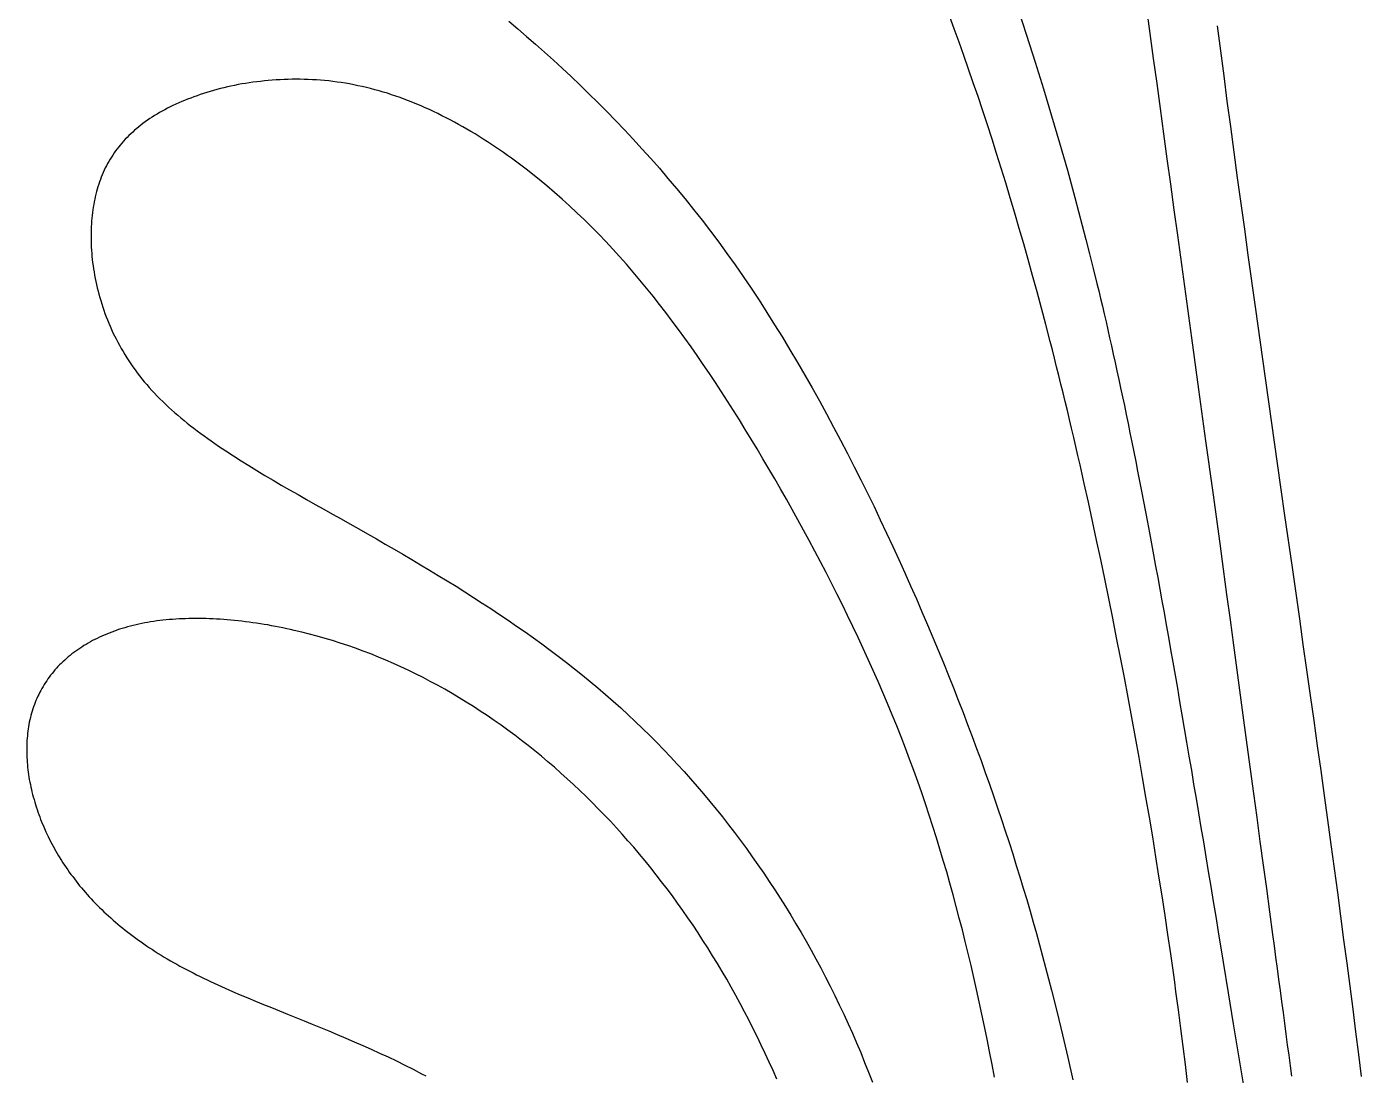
# Model space of a CAD drawing. Extents: x 0 to 279, y 0 to 212.
# Drawn here: x 178.91 to 190.6, y 129.92 to 139.11 of the extents above; entities that cross this region are included whole.
import ezdxf

# ---------------------------------------------------------------- set-up
doc = ezdxf.new("R2010")
doc.units = 0
doc.layers.add('LAYER_1', color=18, linetype='CONTINUOUS')

msp = doc.modelspace()

# ---------------------------------------------------------------- linework, layer by layer
at = {"layer": 'LAYER_1'}
for points in [[(189.079, 129.859), (189.06, 130.015), (189.041, 130.173), (189.02, 130.332), (188.999, 130.493), (188.989, 130.574), (188.978, 130.656), (188.967, 130.738), (188.955, 130.82), (188.932, 130.986), (188.907, 131.154), (188.882, 131.322), (188.856, 131.492), (188.829, 131.664), (188.802, 131.836), (188.774, 132.009), (188.745, 132.182), (188.715, 132.357), (188.685, 132.531), (188.654, 132.706), (188.623, 132.881), (188.591, 133.056), (188.558, 133.231), (188.526, 133.406), (188.492, 133.58), (188.458, 133.754), (188.424, 133.927), (188.389, 134.099), (188.354, 134.27), (188.319, 134.44), (188.283, 134.609), (188.247, 134.777), (188.211, 134.943), (188.174, 135.107), (188.137, 135.27), (188.119, 135.35), (188.1, 135.43), (188.082, 135.51), (188.063, 135.589), (188.045, 135.667), (188.026, 135.745), (188.007, 135.823), (187.989, 135.9), (187.97, 135.976), (187.951, 136.052), (187.932, 136.128), (187.913, 136.203), (187.895, 136.277), (187.876, 136.351), (187.837, 136.498), (187.799, 136.643), (187.761, 136.786), (187.722, 136.927), (187.683, 137.067), (187.644, 137.204), (187.605, 137.34), (187.566, 137.475), (187.526, 137.607), (187.487, 137.739), (187.447, 137.868), (187.406, 137.996), (187.366, 138.123), (187.325, 138.248), (187.285, 138.372), (187.244, 138.495), (187.202, 138.616), (187.161, 138.736), (187.119, 138.854), (187.077, 138.972), (187.035, 139.088), (186.992, 139.203)], [(187.592, 139.267), (187.669, 139.033), (187.744, 138.798), (187.817, 138.562), (187.888, 138.326), (187.958, 138.089), (188.026, 137.851), (188.059, 137.731), (188.092, 137.611), (188.124, 137.489), (188.157, 137.367), (188.189, 137.243), (188.221, 137.117), (188.253, 136.989), (188.285, 136.859), (188.301, 136.793), (188.317, 136.726), (188.333, 136.659), (188.349, 136.591), (188.365, 136.522), (188.38, 136.453), (188.396, 136.383), (188.412, 136.311), (188.428, 136.24), (188.445, 136.167), (188.461, 136.093), (188.477, 136.018), (188.493, 135.943), (188.509, 135.866), (188.526, 135.788), (188.542, 135.71), (188.559, 135.63), (188.575, 135.549), (188.592, 135.467), (188.608, 135.384), (188.625, 135.299), (188.642, 135.214), (188.659, 135.127), (188.676, 135.038), (188.694, 134.949), (188.711, 134.858), (188.729, 134.766), (188.746, 134.672), (188.764, 134.577), (188.782, 134.48), (188.8, 134.382), (188.818, 134.282), (188.837, 134.181), (188.855, 134.078), (188.874, 133.974), (188.893, 133.867), (188.912, 133.76), (188.931, 133.65), (188.951, 133.539), (188.97, 133.426), (188.99, 133.312), (189.01, 133.196), (189.03, 133.078), (189.051, 132.959), (189.071, 132.839), (189.092, 132.718), (189.113, 132.595), (189.133, 132.471), (189.154, 132.346), (189.176, 132.22), (189.197, 132.093), (189.218, 131.965), (189.24, 131.836), (189.261, 131.706), (189.283, 131.575), (189.304, 131.444), (189.326, 131.312), (189.348, 131.179), (189.392, 130.912), (189.436, 130.642), (189.48, 130.372), (189.57, 129.828)], [(189.993, 129.913), (189.981, 130.004), (189.969, 130.096), (189.956, 130.189), (189.944, 130.282), (189.931, 130.376), (189.919, 130.471), (189.906, 130.567), (189.893, 130.663), (189.88, 130.76), (189.867, 130.857), (189.853, 130.956), (189.84, 131.054), (189.827, 131.154), (189.8, 131.354), (189.773, 131.557), (189.745, 131.763), (189.717, 131.97), (189.689, 132.179), (189.66, 132.39), (189.632, 132.603), (189.603, 132.817), (189.573, 133.033), (189.544, 133.251), (189.514, 133.47), (189.485, 133.689), (189.455, 133.91), (189.425, 134.132), (189.394, 134.355), (189.364, 134.579), (189.303, 135.028), (189.241, 135.478), (189.179, 135.93), (189.117, 136.381), (189.055, 136.831), (188.994, 137.28), (188.963, 137.504), (188.932, 137.727), (188.902, 137.949), (188.871, 138.17), (188.841, 138.391), (188.812, 138.611), (188.782, 138.829), (188.753, 139.047), (188.724, 139.263)], [(183.132, 139.156), (183.21, 139.09), (183.288, 139.023), (183.366, 138.955), (183.444, 138.886), (183.522, 138.815), (183.6, 138.743), (183.678, 138.67), (183.756, 138.596), (183.834, 138.52), (183.912, 138.443), (183.99, 138.365), (184.067, 138.285), (184.145, 138.204), (184.222, 138.122), (184.298, 138.039), (184.375, 137.954), (184.451, 137.867), (184.526, 137.779), (184.602, 137.69), (184.677, 137.599), (184.751, 137.506), (184.825, 137.412), (184.898, 137.317), (184.971, 137.22), (185.043, 137.121), (185.114, 137.021), (185.185, 136.919), (185.255, 136.816), (185.325, 136.711), (185.393, 136.605), (185.461, 136.497), (185.529, 136.388), (185.595, 136.278), (185.661, 136.167), (185.726, 136.055), (185.79, 135.943), (185.854, 135.829), (185.916, 135.715), (185.978, 135.6), (186.039, 135.485), (186.099, 135.369), (186.159, 135.253), (186.217, 135.137), (186.275, 135.02), (186.332, 134.904), (186.387, 134.787), (186.442, 134.671), (186.496, 134.555), (186.55, 134.439), (186.602, 134.324), (186.653, 134.209), (186.703, 134.094), (186.752, 133.981), (186.801, 133.868), (186.848, 133.755), (186.894, 133.644), (186.94, 133.534), (186.984, 133.424), (187.028, 133.315), (187.07, 133.207), (187.112, 133.1), (187.152, 132.994), (187.192, 132.888), (187.231, 132.783), (187.27, 132.678), (187.307, 132.574), (187.343, 132.47), (187.379, 132.368), (187.414, 132.265), (187.449, 132.163), (187.482, 132.062), (187.515, 131.96), (187.547, 131.86), (187.579, 131.759), (187.61, 131.659), (187.64, 131.559), (187.67, 131.46), (187.699, 131.36), (187.727, 131.261), (187.755, 131.162), (187.782, 131.063), (187.809, 130.964), (187.836, 130.866), (187.887, 130.668), (187.936, 130.471), (187.984, 130.274), (188.03, 130.077), (188.075, 129.88)], [(189.339, 139.114), (189.367, 138.895), (189.396, 138.676), (189.425, 138.455), (189.455, 138.232), (189.484, 138.009), (189.515, 137.785), (189.546, 137.56), (189.577, 137.334), (189.608, 137.107), (189.671, 136.652), (189.736, 136.195), (189.865, 135.281), (189.93, 134.825), (189.995, 134.371), (190.027, 134.145), (190.059, 133.919), (190.091, 133.695), (190.123, 133.472), (190.154, 133.249), (190.185, 133.028), (190.216, 132.808), (190.246, 132.59), (190.276, 132.373), (190.306, 132.158), (190.335, 131.944), (190.364, 131.733), (190.392, 131.523), (190.42, 131.315), (190.447, 131.108), (190.474, 130.904), (190.501, 130.701), (190.527, 130.5), (190.552, 130.301), (190.577, 130.104), (190.602, 129.909)], [(187.389, 129.903), (187.367, 130.016), (187.345, 130.128), (187.323, 130.238), (187.3, 130.348), (187.277, 130.457), (187.254, 130.565), (187.23, 130.672), (187.206, 130.778), (187.182, 130.884), (187.157, 130.988), (187.131, 131.092), (187.106, 131.196), (187.079, 131.298), (187.052, 131.4), (187.025, 131.502), (186.997, 131.603), (186.969, 131.703), (186.939, 131.804), (186.91, 131.903), (186.879, 132.002), (186.848, 132.101), (186.816, 132.2), (186.783, 132.298), (186.75, 132.396), (186.715, 132.494), (186.68, 132.592), (186.644, 132.69), (186.608, 132.787), (186.57, 132.885), (186.531, 132.982), (186.492, 133.079), (186.451, 133.177), (186.41, 133.274), (186.368, 133.371), (186.325, 133.468), (186.282, 133.564), (186.238, 133.66), (186.193, 133.757), (186.147, 133.852), (186.101, 133.948), (186.055, 134.043), (186.007, 134.138), (185.96, 134.232), (185.912, 134.326), (185.863, 134.419), (185.814, 134.512), (185.764, 134.605), (185.715, 134.697), (185.665, 134.788), (185.614, 134.878), (185.564, 134.968), (185.513, 135.058), (185.462, 135.146), (185.41, 135.234), (185.359, 135.321), (185.307, 135.408), (185.256, 135.493), (185.204, 135.578), (185.152, 135.662), (185.1, 135.745), (185.048, 135.827), (184.995, 135.909), (184.943, 135.989), (184.89, 136.069), (184.836, 136.148), (184.783, 136.226), (184.729, 136.303), (184.674, 136.379), (184.619, 136.454), (184.564, 136.529), (184.509, 136.603), (184.452, 136.675), (184.396, 136.747), (184.338, 136.818), (184.28, 136.888), (184.222, 136.957), (184.163, 137.026), (184.103, 137.093), (184.043, 137.159), (183.982, 137.225), (183.92, 137.289), (183.857, 137.353), (183.794, 137.415), (183.729, 137.477), (183.664, 137.538), (183.599, 137.597), (183.532, 137.656), (183.465, 137.713), (183.397, 137.769), (183.329, 137.824), (183.295, 137.851), (183.26, 137.877), (183.225, 137.904), (183.191, 137.929), (183.156, 137.955), (183.121, 137.98), (183.085, 138.005), (183.05, 138.029), (183.015, 138.053), (182.979, 138.077), (182.944, 138.1), (182.908, 138.123), (182.872, 138.146), (182.836, 138.168), (182.8, 138.189), (182.764, 138.21), (182.728, 138.231), (182.692, 138.252), (182.656, 138.271), (182.619, 138.291), (182.583, 138.31), (182.546, 138.328), (182.51, 138.346), (182.473, 138.364), (182.437, 138.381), (182.4, 138.398), (182.363, 138.414), (182.326, 138.429), (182.29, 138.444), (182.253, 138.459), (182.216, 138.473), (182.179, 138.486), (182.142, 138.499), (182.105, 138.512), (182.068, 138.524), (182.032, 138.535), (181.995, 138.546), (181.958, 138.556), (181.921, 138.566), (181.884, 138.575), (181.847, 138.583), (181.81, 138.591), (181.774, 138.599), (181.737, 138.606), (181.7, 138.612), (181.664, 138.618), (181.627, 138.623), (181.591, 138.627), (181.554, 138.632), (181.518, 138.635), (181.482, 138.638), (181.446, 138.641), (181.41, 138.643), (181.374, 138.645), (181.338, 138.646), (181.303, 138.647), (181.267, 138.647), (181.232, 138.647), (181.197, 138.646), (181.162, 138.645), (181.127, 138.643), (181.093, 138.641), (181.058, 138.639), (181.024, 138.636), (180.991, 138.633), (180.957, 138.629), (180.923, 138.625), (180.89, 138.621), (180.857, 138.616), (180.825, 138.611), (180.792, 138.606), (180.76, 138.6), (180.728, 138.593), (180.697, 138.587), (180.666, 138.58), (180.635, 138.573), (180.604, 138.565), (180.574, 138.557), (180.544, 138.549), (180.514, 138.54), (180.485, 138.532), (180.456, 138.522), (180.428, 138.513), (180.4, 138.503), (180.372, 138.493), (180.344, 138.483), (180.317, 138.473), (180.291, 138.462), (180.265, 138.451), (180.239, 138.44), (180.214, 138.428), (180.189, 138.417), (180.165, 138.405), (180.141, 138.393), (180.117, 138.38), (180.094, 138.368), (180.072, 138.355), (180.05, 138.342), (180.028, 138.329), (180.007, 138.315), (179.986, 138.302), (179.966, 138.288), (179.946, 138.274), (179.926, 138.26), (179.907, 138.245), (179.889, 138.231), (179.871, 138.216), (179.853, 138.201), (179.836, 138.185), (179.819, 138.17), (179.803, 138.154), (179.787, 138.138), (179.771, 138.122), (179.756, 138.105), (179.741, 138.088), (179.727, 138.071), (179.713, 138.054), (179.699, 138.037), (179.686, 138.019), (179.674, 138.002), (179.661, 137.983), (179.65, 137.965), (179.638, 137.947), (179.627, 137.928), (179.616, 137.909), (179.606, 137.89), (179.596, 137.87), (179.587, 137.851), (179.578, 137.831), (179.569, 137.811), (179.561, 137.79), (179.553, 137.769), (179.545, 137.749), (179.538, 137.727), (179.531, 137.706), (179.525, 137.685), (179.519, 137.663), (179.513, 137.641), (179.508, 137.618), (179.503, 137.596), (179.498, 137.573), (179.494, 137.55), (179.49, 137.527), (179.487, 137.503), (179.483, 137.479), (179.481, 137.455), (179.478, 137.431), (179.476, 137.406), (179.474, 137.381), (179.473, 137.356), (179.472, 137.331), (179.471, 137.306), (179.471, 137.28), (179.471, 137.254), (179.471, 137.228), (179.472, 137.202), (179.473, 137.175), (179.475, 137.149), (179.477, 137.122), (179.479, 137.095), (179.482, 137.068), (179.485, 137.041), (179.489, 137.013), (179.493, 136.986), (179.497, 136.959), (179.502, 136.931), (179.507, 136.903), (179.513, 136.875), (179.519, 136.848), (179.525, 136.82), (179.532, 136.792), (179.54, 136.764), (179.548, 136.736), (179.556, 136.708), (179.564, 136.68), (179.574, 136.651), (179.583, 136.623), (179.593, 136.595), (179.604, 136.567), (179.615, 136.539), (179.626, 136.511), (179.638, 136.483), (179.651, 136.455), (179.663, 136.427), (179.677, 136.4), (179.691, 136.372), (179.705, 136.344), (179.72, 136.317), (179.735, 136.289), (179.751, 136.262), (179.767, 136.235), (179.784, 136.208), (179.801, 136.181), (179.819, 136.154), (179.838, 136.128), (179.857, 136.101), (179.876, 136.075), (179.896, 136.049), (179.916, 136.023), (179.937, 135.997), (179.959, 135.972), (179.981, 135.946), (180.004, 135.921), (180.027, 135.897), (180.051, 135.872), (180.075, 135.847), (180.1, 135.823), (180.125, 135.799), (180.151, 135.775), (180.177, 135.751), (180.203, 135.728), (180.23, 135.704), (180.258, 135.681), (180.286, 135.658), (180.314, 135.635), (180.343, 135.612), (180.372, 135.59), (180.402, 135.567), (180.432, 135.545), (180.462, 135.522), (180.493, 135.5), (180.524, 135.478), (180.556, 135.456), (180.588, 135.434), (180.652, 135.391), (180.718, 135.347), (180.786, 135.304), (180.854, 135.262), (180.924, 135.219), (180.994, 135.177), (181.066, 135.135), (181.138, 135.092), (181.211, 135.05), (181.285, 135.008), (181.359, 134.966), (181.434, 134.923), (181.51, 134.881), (181.586, 134.838), (181.663, 134.795), (181.739, 134.752), (181.816, 134.708), (181.894, 134.664), (181.971, 134.62), (182.049, 134.575), (182.126, 134.53), (182.204, 134.485), (182.282, 134.439), (182.359, 134.393), (182.437, 134.347), (182.514, 134.3), (182.592, 134.252), (182.669, 134.205), (182.746, 134.156), (182.823, 134.108), (182.899, 134.058), (182.975, 134.009), (183.051, 133.958), (183.126, 133.908), (183.2, 133.857), (183.275, 133.805), (183.348, 133.753), (183.421, 133.7), (183.494, 133.646), (183.565, 133.592), (183.637, 133.538), (183.707, 133.483), (183.776, 133.427), (183.845, 133.371), (183.913, 133.314), (183.98, 133.256), (184.046, 133.198), (184.112, 133.139), (184.177, 133.08), (184.24, 133.02), (184.304, 132.959), (184.366, 132.898), (184.428, 132.836), (184.489, 132.773), (184.549, 132.71), (184.608, 132.647), (184.667, 132.582), (184.725, 132.518), (184.782, 132.452), (184.839, 132.386), (184.894, 132.319), (184.949, 132.252), (185.004, 132.184), (185.057, 132.116), (185.11, 132.047), (185.163, 131.977), (185.214, 131.907), (185.265, 131.836), (185.315, 131.765), (185.365, 131.693), (185.414, 131.62), (185.462, 131.547), (185.509, 131.473), (185.556, 131.399), (185.602, 131.324), (185.648, 131.248), (185.693, 131.172), (185.737, 131.095), (185.78, 131.018), (185.823, 130.94), (185.865, 130.861), (185.907, 130.781), (185.948, 130.701), (185.988, 130.62), (186.027, 130.538), (186.066, 130.456), (186.104, 130.373), (186.142, 130.289), (186.179, 130.205), (186.215, 130.12), (186.25, 130.034), (186.285, 129.947), (186.319, 129.86)], [(185.481, 129.886), (185.447, 129.962), (185.413, 130.037), (185.378, 130.112), (185.343, 130.186), (185.308, 130.26), (185.271, 130.333), (185.234, 130.406), (185.197, 130.478), (185.159, 130.55), (185.12, 130.621), (185.081, 130.692), (185.041, 130.762), (185.001, 130.831), (184.96, 130.9), (184.918, 130.968), (184.876, 131.036), (184.833, 131.103), (184.79, 131.169), (184.746, 131.235), (184.701, 131.3), (184.656, 131.365), (184.611, 131.429), (184.565, 131.492), (184.518, 131.555), (184.471, 131.617), (184.423, 131.678), (184.375, 131.739), (184.326, 131.799), (184.276, 131.859), (184.226, 131.918), (184.176, 131.976), (184.125, 132.033), (184.074, 132.09), (184.022, 132.146), (183.969, 132.201), (183.916, 132.256), (183.863, 132.31), (183.809, 132.363), (183.754, 132.416), (183.699, 132.468), (183.644, 132.519), (183.588, 132.569), (183.531, 132.619), (183.475, 132.668), (183.417, 132.716), (183.359, 132.763), (183.301, 132.81), (183.243, 132.855), (183.184, 132.9), (183.124, 132.944), (183.064, 132.988), (183.004, 133.03), (182.943, 133.072), (182.882, 133.112), (182.821, 133.152), (182.759, 133.191), (182.696, 133.229), (182.634, 133.266), (182.571, 133.303), (182.507, 133.338), (182.444, 133.372), (182.38, 133.406), (182.315, 133.438), (182.251, 133.469), (182.186, 133.5), (182.12, 133.529), (182.055, 133.558), (181.989, 133.585), (181.922, 133.612), (181.856, 133.637), (181.789, 133.662), (181.722, 133.685), (181.655, 133.707), (181.588, 133.729), (181.521, 133.749), (181.453, 133.768), (181.386, 133.786), (181.319, 133.803), (181.252, 133.819), (181.219, 133.826), (181.186, 133.833), (181.152, 133.84), (181.119, 133.847), (181.086, 133.854), (181.053, 133.86), (181.02, 133.866), (180.987, 133.871), (180.955, 133.876), (180.922, 133.881), (180.889, 133.886), (180.857, 133.891), (180.825, 133.895), (180.792, 133.899), (180.76, 133.902), (180.728, 133.906), (180.697, 133.909), (180.665, 133.911), (180.634, 133.914), (180.602, 133.916), (180.571, 133.918), (180.54, 133.919), (180.509, 133.921), (180.479, 133.922), (180.449, 133.922), (180.418, 133.923), (180.388, 133.923), (180.359, 133.923), (180.329, 133.922), (180.3, 133.921), (180.271, 133.92), (180.242, 133.919), (180.213, 133.917), (180.185, 133.915), (180.156, 133.913), (180.129, 133.91), (180.101, 133.907), (180.074, 133.904), (180.046, 133.901), (180.02, 133.897), (179.993, 133.893), (179.967, 133.888), (179.941, 133.884), (179.915, 133.878), (179.89, 133.873), (179.865, 133.867), (179.84, 133.862), (179.816, 133.855), (179.791, 133.849), (179.768, 133.842), (179.744, 133.835), (179.721, 133.828), (179.698, 133.82), (179.675, 133.812), (179.653, 133.804), (179.631, 133.795), (179.609, 133.787), (179.587, 133.778), (179.566, 133.768), (179.545, 133.759), (179.525, 133.749), (179.505, 133.739), (179.485, 133.729), (179.465, 133.718), (179.446, 133.707), (179.427, 133.696), (179.408, 133.685), (179.39, 133.673), (179.372, 133.661), (179.354, 133.649), (179.337, 133.637), (179.32, 133.625), (179.303, 133.612), (179.287, 133.599), (179.271, 133.586), (179.255, 133.572), (179.24, 133.558), (179.225, 133.544), (179.21, 133.53), (179.195, 133.516), (179.181, 133.501), (179.168, 133.487), (179.154, 133.472), (179.141, 133.456), (179.129, 133.441), (179.116, 133.425), (179.104, 133.41), (179.093, 133.394), (179.082, 133.377), (179.071, 133.361), (179.06, 133.344), (179.05, 133.327), (179.04, 133.31), (179.03, 133.293), (179.021, 133.276), (179.012, 133.258), (179.004, 133.241), (178.996, 133.223), (178.988, 133.205), (178.981, 133.186), (178.974, 133.168), (178.967, 133.149), (178.961, 133.13), (178.955, 133.112), (178.949, 133.092), (178.944, 133.073), (178.939, 133.054), (178.935, 133.034), (178.93, 133.015), (178.927, 132.995), (178.923, 132.975), (178.92, 132.955), (178.917, 132.935), (178.915, 132.914), (178.913, 132.894), (178.911, 132.873), (178.909, 132.853), (178.908, 132.832), (178.908, 132.811), (178.907, 132.79), (178.907, 132.769), (178.907, 132.748), (178.908, 132.727), (178.909, 132.706), (178.91, 132.684), (178.911, 132.663), (178.913, 132.641), (178.915, 132.62), (178.918, 132.598), (178.92, 132.577), (178.923, 132.555), (178.927, 132.533), (178.93, 132.512), (178.934, 132.49), (178.939, 132.468), (178.943, 132.446), (178.948, 132.425), (178.953, 132.403), (178.959, 132.381), (178.965, 132.359), (178.971, 132.337), (178.977, 132.315), (178.984, 132.293), (178.991, 132.272), (178.998, 132.25), (179.005, 132.228), (179.013, 132.206), (179.021, 132.184), (179.029, 132.163), (179.038, 132.141), (179.056, 132.098), (179.075, 132.055), (179.095, 132.012), (179.117, 131.969), (179.139, 131.927), (179.162, 131.885), (179.187, 131.844), (179.212, 131.802), (179.225, 131.782), (179.239, 131.761), (179.252, 131.741), (179.266, 131.721), (179.28, 131.701), (179.295, 131.681), (179.31, 131.661), (179.325, 131.641), (179.34, 131.621), (179.356, 131.601), (179.371, 131.582), (179.387, 131.562), (179.404, 131.543), (179.421, 131.523), (179.438, 131.504), (179.455, 131.485), (179.472, 131.466), (179.49, 131.447), (179.508, 131.428), (179.527, 131.409), (179.545, 131.391), (179.564, 131.372), (179.584, 131.354), (179.603, 131.335), (179.623, 131.317), (179.643, 131.299), (179.664, 131.281), (179.685, 131.263), (179.706, 131.245), (179.727, 131.227), (179.749, 131.21), (179.771, 131.192), (179.793, 131.174), (179.816, 131.157), (179.839, 131.14), (179.862, 131.123), (179.886, 131.106), (179.91, 131.089), (179.934, 131.072), (179.958, 131.055), (179.983, 131.038), (180.009, 131.022), (180.034, 131.005), (180.06, 130.989), (180.086, 130.973), (180.113, 130.957), (180.139, 130.941), (180.166, 130.925), (180.194, 130.909), (180.222, 130.893), (180.25, 130.878), (180.278, 130.862), (180.307, 130.847), (180.336, 130.832), (180.366, 130.817), (180.396, 130.802), (180.426, 130.787), (180.456, 130.772), (180.487, 130.757), (180.518, 130.742), (180.55, 130.728), (180.581, 130.713), (180.613, 130.699), (180.646, 130.685), (180.711, 130.656), (180.777, 130.627), (180.844, 130.599), (180.913, 130.571), (180.982, 130.542), (181.051, 130.514), (181.122, 130.485), (181.193, 130.457), (181.265, 130.428), (181.337, 130.399), (181.409, 130.369), (181.482, 130.339), (181.556, 130.309), (181.629, 130.278), (181.703, 130.247), (181.777, 130.215), (181.852, 130.183), (181.926, 130.15), (182, 130.116), (182.074, 130.082), (182.148, 130.046), (182.222, 130.01), (182.295, 129.973), (182.368, 129.935), (182.405, 129.915)]]:
    msp.add_lwpolyline(points, dxfattribs=at)

doc.saveas('drawing.dxf')
